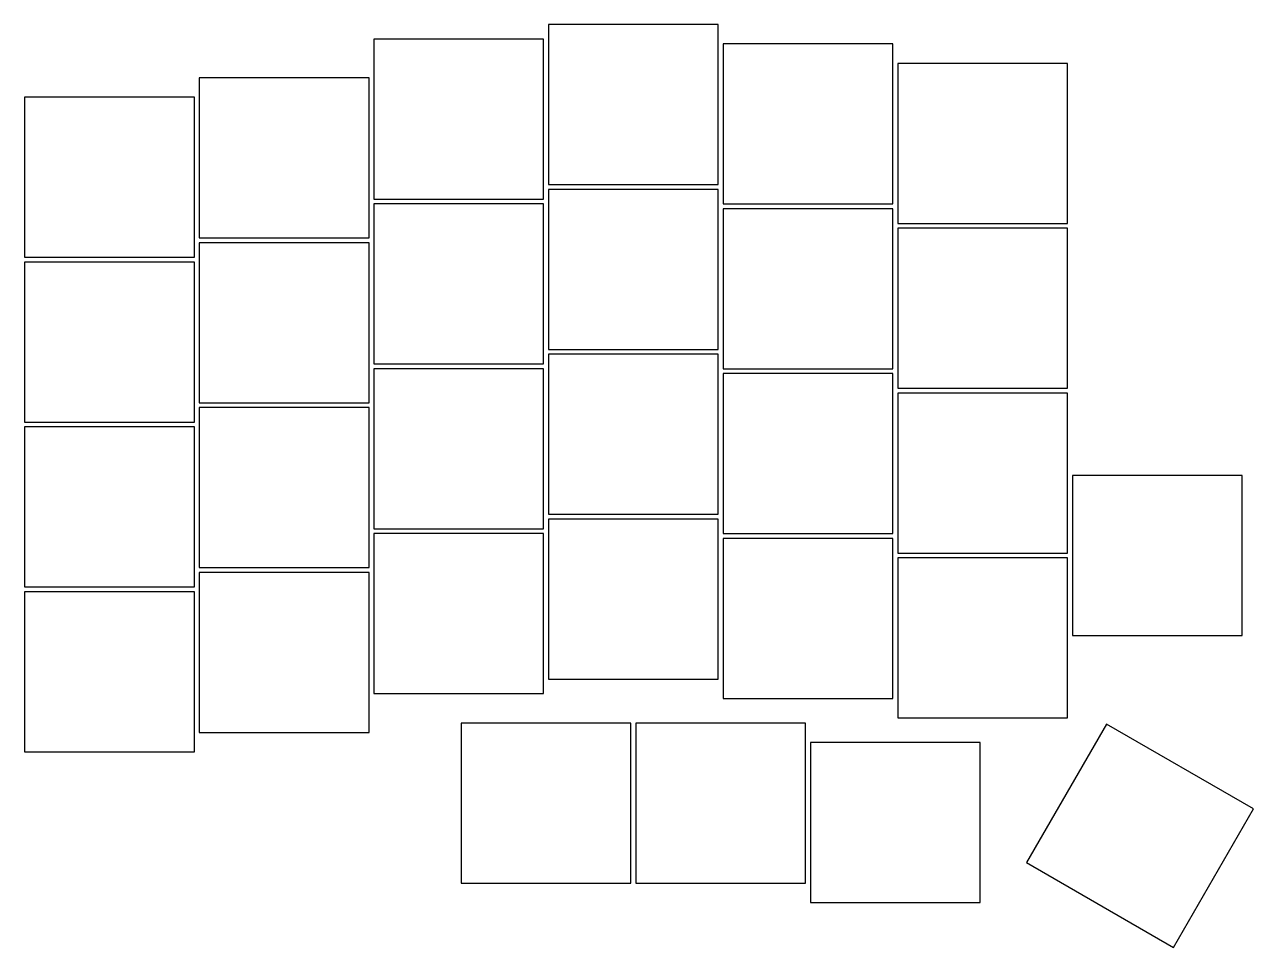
# Model space of a CAD drawing. Header units: millimetres. Extents: x -9 to 118, y -28 to 67.
import ezdxf

# ---------------------------------------------------------------- set-up
doc = ezdxf.new("R2010")
doc.units = ezdxf.units.MM

msp = doc.modelspace()

# ---------------------------------------------------------------- linework, layer by layer
for p, q in [((62.75, 66.75), (45.25, 66.75)), ((45.25, 66.75), (45.25, 50.25)), ((62.75, 50.25), (62.75, 66.75)), ((44.75, 65.25), (27.25, 65.25)), ((27.25, 65.25), (27.25, 48.75)), ((44.75, 48.75), (44.75, 65.25)), ((80.75, 64.75), (63.25, 64.75)), ((63.25, 64.75), (63.25, 48.25)), ((80.75, 48.25), (80.75, 64.75)), ((98.75, 62.75), (81.25, 62.75)), ((81.25, 62.75), (81.25, 46.25)), ((98.75, 46.25), (98.75, 62.75)), ((26.75, 61.25), (9.25, 61.25)), ((9.25, 61.25), (9.25, 44.75)), ((26.75, 44.75), (26.75, 61.25)), ((8.75, 59.25), (-8.75, 59.25)), ((-8.75, 59.25), (-8.75, 42.75)), ((8.75, 42.75), (8.75, 59.25)), ((45.25, 50.25), (62.75, 50.25)), ((62.75, 49.75), (45.25, 49.75)), ((45.25, 49.75), (45.25, 33.25)), ((62.75, 33.25), (62.75, 49.75)), ((27.25, 48.75), (44.75, 48.75)), ((44.75, 48.25), (27.25, 48.25)), ((27.25, 48.25), (27.25, 31.75)), ((44.75, 31.75), (44.75, 48.25)), ((63.25, 48.25), (80.75, 48.25)), ((80.75, 47.75), (63.25, 47.75)), ((63.25, 47.75), (63.25, 31.25)), ((80.75, 31.25), (80.75, 47.75)), ((81.25, 46.25), (98.75, 46.25)), ((98.75, 45.75), (81.25, 45.75)), ((81.25, 45.75), (81.25, 29.25)), ((98.75, 29.25), (98.75, 45.75)), ((9.25, 44.75), (26.75, 44.75)), ((26.75, 44.25), (9.25, 44.25)), ((9.25, 44.25), (9.25, 27.75)), ((26.75, 27.75), (26.75, 44.25)), ((-8.75, 42.75), (8.75, 42.75)), ((8.75, 42.25), (-8.75, 42.25)), ((-8.75, 42.25), (-8.75, 25.75)), ((8.75, 25.75), (8.75, 42.25)), ((45.25, 33.25), (62.75, 33.25)), ((27.25, 31.75), (44.75, 31.75)), ((62.75, 32.75), (45.25, 32.75)), ((45.25, 32.75), (45.25, 16.25)), ((62.75, 16.25), (62.75, 32.75)), ((44.75, 31.25), (27.25, 31.25)), ((27.25, 31.25), (27.25, 14.75)), ((44.75, 14.75), (44.75, 31.25)), ((63.25, 31.25), (80.75, 31.25)), ((80.75, 30.75), (63.25, 30.75)), ((63.25, 30.75), (63.25, 14.25)), ((80.75, 14.25), (80.75, 30.75)), ((81.25, 29.25), (98.75, 29.25)), ((98.75, 28.75), (81.25, 28.75)), ((81.25, 28.75), (81.25, 12.25)), ((98.75, 12.25), (98.75, 28.75)), ((9.25, 27.75), (26.75, 27.75)), ((26.75, 27.25), (9.25, 27.25)), ((9.25, 27.25), (9.25, 10.75)), ((26.75, 10.75), (26.75, 27.25)), ((-8.75, 25.75), (8.75, 25.75)), ((8.75, 25.25), (-8.75, 25.25)), ((-8.75, 25.25), (-8.75, 8.75)), ((8.75, 8.75), (8.75, 25.25)), ((116.75, 20.25), (99.25, 20.25)), ((99.25, 20.25), (99.25, 3.75)), ((116.75, 3.75), (116.75, 20.25)), ((45.25, 16.25), (62.75, 16.25)), ((62.75, 15.75), (45.25, 15.75)), ((45.25, 15.75), (45.25, -0.75)), ((62.75, -0.75), (62.75, 15.75)), ((27.25, 14.75), (44.75, 14.75)), ((44.75, 14.25), (27.25, 14.25)), ((27.25, 14.25), (27.25, -2.25)), ((44.75, -2.25), (44.75, 14.25)), ((63.25, 14.25), (80.75, 14.25)), ((80.75, 13.75), (63.25, 13.75)), ((63.25, 13.75), (63.25, -2.75)), ((80.75, -2.75), (80.75, 13.75)), ((81.25, 12.25), (98.75, 12.25)), ((98.75, 11.75), (81.25, 11.75)), ((81.25, 11.75), (81.25, -4.75)), ((98.75, -4.75), (98.75, 11.75)), ((9.25, 10.75), (26.75, 10.75)), ((26.75, 10.25), (9.25, 10.25)), ((9.25, 10.25), (9.25, -6.25)), ((26.75, -6.25), (26.75, 10.25)), ((-8.75, 8.75), (8.75, 8.75)), ((8.75, 8.25), (-8.75, 8.25)), ((-8.75, 8.25), (-8.75, -8.25)), ((8.75, -8.25), (8.75, 8.25)), ((99.25, 3.75), (116.75, 3.75)), ((45.25, -0.75), (62.75, -0.75)), ((27.25, -2.25), (44.75, -2.25)), ((63.25, -2.75), (80.75, -2.75)), ((81.25, -4.75), (98.75, -4.75)), ((9.25, -6.25), (26.75, -6.25)), ((53.75, -5.3), (36.25, -5.3)), ((36.25, -5.3), (36.25, -21.8)), ((53.75, -21.8), (53.75, -5.3)), ((71.75, -5.3), (54.25, -5.3)), ((54.25, -5.3), (54.25, -21.8)), ((71.75, -21.8), (71.75, -5.3)), ((102.75, -5.38), (94.5, -19.67)), ((117.9, -14.13), (102.75, -5.38)), ((89.75, -7.3), (72.25, -7.3)), ((72.25, -7.3), (72.25, -23.8)), ((89.75, -23.8), (89.75, -7.3)), ((-8.75, -8.25), (8.75, -8.25)), ((109.65, -28.42), (117.9, -14.13)), ((94.5, -19.67), (109.65, -28.42)), ((36.25, -21.8), (53.75, -21.8)), ((54.25, -21.8), (71.75, -21.8)), ((72.25, -23.8), (89.75, -23.8))]:
    msp.add_line(p, q)

doc.saveas('drawing.dxf')
